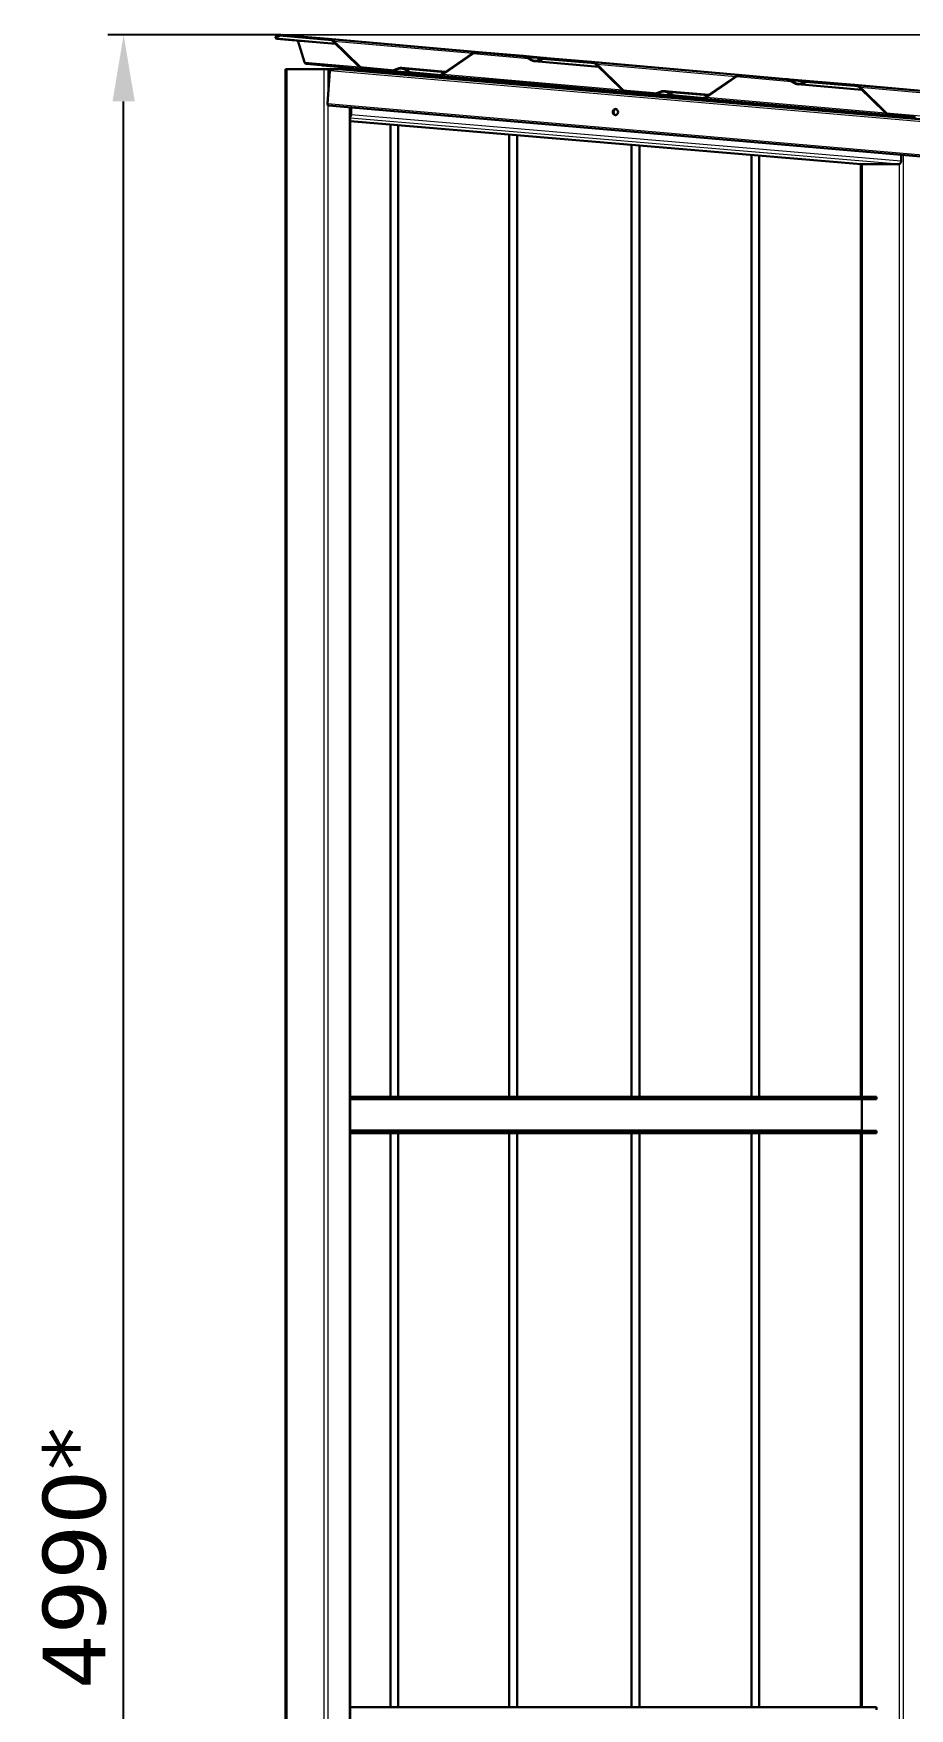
# Model space of a CAD drawing. Header units: millimetres. Extents: x 27997 to 40775, y -3198 to 5652.
# Drawn here: x 31838 to 32957, y 3399 to 5536 of the extents above; entities that cross this region are included whole.
import ezdxf

# ---------------------------------------------------------------- set-up
doc = ezdxf.new("R2010")
doc.units = ezdxf.units.MM
doc.linetypes.add('K5LT_BASIC', pattern=[0])
doc.linetypes.add('K5LT_THIN', pattern=[0])
doc.layers.add('0 VIEW0', color=7, linetype='Continuous')
doc.styles.get("Standard").update_dxf_attribs({"font": 'verdana.TTF'})
doc.dimstyles.new('ISO-25', dxfattribs={"dimtxt": 80, "dimasz": 85, "dimexe": 20, "dimexo": 0, "dimgap": 20, "dimtad": 1, "dimtxsty": 'Standard', "dimcen": 2.5, "dimadec": 0, "dimazin": 0, "dimtfac": 1, "dimtmove": 0, "dimatfit": 3, "dimfxl": 1, "dimarcsym": 0})

# ---------------------------------------------------------------- blocks, each defined once
blk = doc.blocks.new('*D131')
at = {"layer": '0 VIEW0', "color": 0, "lineweight": -2}
for p, q in [((32154.649292, 5534.515616), (36489.128625, 5536.132363)), ((32154.646327, 5534.447417), (36472.631958, 5156.672625))]:
    blk.add_line(p, q, dxfattribs=at)
blk.add_arc((32153.870131, 5534.515325), 4315.258795, 356.128604, 358.892767, dxfattribs=at)
at = {"layer": '0 VIEW0', "color": 0}
for points in [[(36482.489215, 5450.994479), (36454.157154, 5451.26296), (36469.128627, 5536.124903)], [(36445.157749, 5244.256798), (36473.406217, 5242.065491), (36452.708064, 5158.41574)]]:
    blk.add_solid(points, dxfattribs=at)
at = {"layer": 'Defpoints', "color": 0}
for p in [(32153.870131, 5534.515325), (32154.646327, 5534.447417), (32154.649292, 5534.515616), (36461.859355, 5284.140961)]:
    blk.add_point(p, dxfattribs=at)
at = {"layer": '0 VIEW0', "color": 0, "insert": (36403.554878, 5349.764146), "char_height": 80, "attachment_point": 5, "rotation": 87.510685572}
blk.add_mtext('5%%d', dxfattribs=at)
blk = doc.blocks.new('*D180')
at = {"layer": '0 VIEW0', "color": 0, "lineweight": -2}
for p, q in [((32153.9, 5534.5), (31933.1, 5534.5)), ((31953.1, 1732.1), (31953.1, 5449.5)), ((33242.9, 1647.1), (31933.1, 1647.1))]:
    blk.add_line(p, q, dxfattribs=at)
at = {"layer": '0 VIEW0', "color": 0}
for points in [[(31967.3, 5449.5), (31938.9, 5449.5), (31953.1, 5534.5)], [(31938.9, 1732.1), (31967.3, 1732.1), (31953.1, 1647.1)]]:
    blk.add_solid(points, dxfattribs=at)
at = {"layer": 'Defpoints', "color": 0}
for p in [(31953.1, 5534.5), (32153.9, 5534.5), (33242.9, 1647.1)]:
    blk.add_point(p, dxfattribs=at)
at = {"layer": '0 VIEW0', "color": 0, "insert": (31890.5, 3590.8), "char_height": 80, "attachment_point": 5, "rotation": 90}
blk.add_mtext('4990*', dxfattribs=at)

msp = doc.modelspace()

# ---------------------------------------------------------------- linework, layer by layer
at = {"layer": '0 VIEW0', "color": 5, "linetype": 'K5LT_BASIC', "lineweight": 30}
for p, q in [((32146.823166, 5530.958999), (32151.922952, 5532.985901)), ((32146.823166, 5530.958999), (32146.886173, 5531.679167)), ((32147.051584, 5530.539533), (32146.823166, 5530.958999)), ((32151.341302, 5533.449852), (32146.886173, 5531.679167)), ((32148.355644, 5529.52282), (32223.834063, 5522.919314)), ((32153.870131, 5534.515325), (32157.363514, 5534.209694)), ((32157.315978, 5533.666357), (32214.129635, 5528.695806)), ((32214.177171, 5529.239143), (32157.363514, 5534.209694)), ((32184.128072, 5499.68566), (32175.716102, 5527.12909)), ((32214.177171, 5529.239143), (32406.335222, 5512.427492)), ((32214.177171, 5529.239143), (32406.335222, 5512.427492)), ((32220.558767, 5526.134884), (32253.698984, 5493.598994)), ((32254.496586, 5493.843556), (32221.356368, 5526.379447)), ((32236.883114, 5527.252631), (32406.335222, 5512.427492)), ((32265.904373, 5524.713599), (32406.335222, 5512.427492)), ((32348.917355, 5517.450905), (32406.335222, 5512.427492)), ((32377.938614, 5514.911873), (32406.335222, 5512.427492)), ((32186.39263, 5497.255939), (32260.878174, 5490.739298)), ((32206.899285, 5495.461839), (32260.878181, 5490.739297)), ((32398.768512, 5510.857896), (32360.481971, 5484.571037)), ((32361.224987, 5484.191687), (32399.511528, 5510.478546)), ((32406.287686, 5511.884155), (32463.101343, 5506.913604)), ((32463.148879, 5507.456941), (32406.335222, 5512.427492)), ((32463.148879, 5507.456941), (32493.37549, 5504.812455)), ((32463.148879, 5507.456941), (32493.37549, 5504.812455)), ((32463.148879, 5507.456941), (32493.37549, 5504.812455)), ((32463.148879, 5507.456941), (32493.37549, 5504.812455)), ((32463.148879, 5507.456941), (32493.37549, 5504.812455)), ((32463.148879, 5507.456941), (32493.37549, 5504.812455)), ((32463.148879, 5507.456941), (32493.37549, 5504.812455)), ((32463.148879, 5507.456941), (32493.37549, 5504.812455)), ((32468.294277, 5505.306997), (32473.719028, 5501.959835)), ((32474.372406, 5502.315735), (32468.947655, 5505.662896)), ((32477.786826, 5500.701326), (32559.84604, 5493.522075)), ((32487.353278, 5504.052613), (32481.429713, 5501.698301)), ((32482.011363, 5501.23435), (32487.934928, 5503.588662)), ((32489.972855, 5505.110147), (32493.37549, 5504.812455)), ((32493.327954, 5504.269118), (32550.141612, 5499.298567)), ((32550.189147, 5499.841904), (32493.37549, 5504.812455)), ((32550.189147, 5499.841904), (32742.347198, 5483.030253)), ((32550.189147, 5499.841904), (32742.347198, 5483.030253)), ((32550.189147, 5499.841904), (32742.347198, 5483.030253)), ((32550.189147, 5499.841904), (32742.347198, 5483.030253)), ((32550.189147, 5499.841904), (32742.347198, 5483.030253)), ((32550.189147, 5499.841904), (32742.347198, 5483.030253)), ((32550.189147, 5499.841904), (32742.347198, 5483.030253)), ((32550.189147, 5499.841904), (32742.347198, 5483.030253)), ((32550.189147, 5499.841904), (32742.347198, 5483.030253)), ((32550.189147, 5499.841904), (32742.347198, 5483.030253)), ((32556.570743, 5496.737645), (32589.710961, 5464.201755)), ((32590.508562, 5464.446318), (32557.368344, 5496.982208)), ((32572.985838, 5497.847452), (32742.347198, 5483.030253)), ((32602.007096, 5495.308421), (32742.347198, 5483.030253)), ((32159.918865, 5490.746559), (32161.866767, 5490.746559)), ((32159.918865, 2574.347179), (32159.918865, 5490.746559)), ((32161.866767, 5490.746559), (32209.100888, 5490.746559)), ((32209.100888, 5490.746559), (32214.422656, 5490.746559)), ((32213.530691, 5446.457386), (32216.240689, 5488.41555)), ((32214.422656, 5490.746559), (32241.69329, 5490.746559)), ((32217.559986, 5490.746559), (32226.909917, 5490.746559)), ((32226.959918, 5490.744413), (34387.384385, 5304.694112)), ((32241.69329, 5490.746559), (32242.215229, 5490.746559)), ((32242.215229, 5489.430664), (32242.215229, 5490.746559)), ((32242.215229, 5490.688664), (32775.521733, 5445.713821)), ((32260.878181, 5490.739297), (32292.154924, 5488.002937)), ((32292.20246, 5488.546274), (32260.925717, 5491.282634)), ((32292.154924, 5488.002937), (32322.381526, 5485.358452)), ((32292.154924, 5488.002937), (32322.381535, 5485.358451)), ((32292.154924, 5488.002937), (32322.381526, 5485.358452)), ((32303.519051, 5491.581042), (32297.595486, 5489.22673)), ((32298.177136, 5488.762779), (32304.100701, 5491.117092)), ((32298.426871, 5487.454213), (32322.381535, 5485.358451)), ((32307.743588, 5492.114066), (32364.265886, 5487.169006)), ((32311.158008, 5490.499657), (32316.582759, 5487.152496)), ((32317.236137, 5487.508395), (32311.811386, 5490.855557)), ((32318.933526, 5485.660113), (32322.381526, 5485.358452)), ((32322.381535, 5485.358451), (32353.658277, 5482.622091)), ((32353.705813, 5483.165428), (32322.429071, 5485.901788)), ((32353.658277, 5482.622091), (32596.890158, 5461.342059)), ((32353.658277, 5482.622091), (32596.890158, 5461.342059)), ((32353.658277, 5482.622091), (32596.890158, 5461.342059)), ((32353.658277, 5482.622091), (32596.890158, 5461.342059)), ((32353.658277, 5482.622091), (32596.890158, 5461.342059)), ((32353.658277, 5482.622091), (32596.890158, 5461.342059)), ((32410.461113, 5477.652487), (32596.890158, 5461.342059)), ((32430.967767, 5475.858387), (32596.890158, 5461.342059)), ((32685.020079, 5488.045726), (32742.347198, 5483.030253)), ((32734.780488, 5481.460657), (32696.493947, 5455.173798)), ((32697.236963, 5454.794449), (32735.523504, 5481.081307)), ((32714.041338, 5485.506695), (32742.347198, 5483.030253)), ((32742.299662, 5482.486916), (32799.11332, 5477.516365)), ((32799.160855, 5478.059702), (32742.347198, 5483.030253)), ((32799.160855, 5478.059702), (32829.387466, 5475.415217)), ((32799.160855, 5478.059702), (32829.387466, 5475.415217)), ((32799.160855, 5478.059702), (32829.387466, 5475.415217)), ((32799.160855, 5478.059702), (32829.387466, 5475.415217)), ((32799.160855, 5478.059702), (32829.387466, 5475.415217)), ((32799.160855, 5478.059702), (32829.387466, 5475.415217)), ((32799.160855, 5478.059702), (32829.387466, 5475.415217)), ((32799.160855, 5478.059702), (32829.387466, 5475.415217)), ((32799.160855, 5478.059702), (32829.387466, 5475.415217)), ((32799.160855, 5478.059702), (32829.387466, 5475.415217)), ((32799.160855, 5478.059702), (32829.387466, 5475.415217)), ((32799.160855, 5478.059702), (32829.387466, 5475.415217)), ((32799.160855, 5478.059702), (32829.387466, 5475.415217)), ((32799.160855, 5478.059702), (32829.387466, 5475.415217)), ((32799.160855, 5478.059702), (32829.387466, 5475.415217)), ((32799.160855, 5478.059702), (32829.387466, 5475.415217)), ((32804.306253, 5475.909758), (32809.731004, 5472.562597)), ((32810.384382, 5472.918496), (32804.959632, 5476.265658)), ((32823.365254, 5474.655374), (32817.441689, 5472.301062)), ((32818.023339, 5471.837111), (32823.946905, 5474.191424)), ((32826.075579, 5475.704969), (32829.387466, 5475.415217)), ((32829.339931, 5474.871879), (32886.153588, 5469.901329)), ((32886.201124, 5470.444666), (32829.387466, 5475.415217)), ((32522.495354, 5467.85076), (32596.890158, 5461.342059)), ((32543.002008, 5466.056661), (32596.890158, 5461.342059)), ((32596.890158, 5461.342059), (32628.1669, 5458.605698)), ((32628.214436, 5459.149035), (32596.937694, 5461.885396)), ((32628.1669, 5458.605698), (32658.393511, 5455.961212)), ((32628.1669, 5458.605698), (32658.393511, 5455.961212)), ((32628.1669, 5458.605698), (32658.393511, 5455.961212)), ((32628.1669, 5458.605698), (32658.393511, 5455.961212)), ((32628.1669, 5458.605698), (32658.393511, 5455.961212)), ((32628.1669, 5458.605698), (32658.393511, 5455.961212)), ((32628.1669, 5458.605698), (32658.393511, 5455.961212)), ((32628.1669, 5458.605698), (32658.393511, 5455.961212)), ((32628.1669, 5458.605698), (32658.393511, 5455.961212)), ((32628.1669, 5458.605698), (32658.393511, 5455.961212)), ((32628.1669, 5458.605698), (32658.393511, 5455.961212)), ((32639.531027, 5462.183804), (32633.607462, 5459.829491)), ((32634.189112, 5459.36554), (32640.112677, 5461.719853)), ((32634.529595, 5458.049034), (32658.393511, 5455.961212)), ((32643.755564, 5462.716827), (32700.277862, 5457.771767)), ((32647.169984, 5461.102419), (32652.594735, 5457.755257)), ((32653.248113, 5458.111157), (32647.823362, 5461.458318)), ((32655.03625, 5456.254935), (32658.393511, 5455.961212)), ((32658.393511, 5455.961212), (32689.670253, 5453.224852)), ((32689.717789, 5453.768189), (32658.441047, 5456.50455)), ((32689.670253, 5453.224852), (32932.902134, 5431.94482)), ((32689.670253, 5453.224852), (32932.902134, 5431.94482)), ((32689.670253, 5453.224852), (32932.902134, 5431.94482)), ((32689.670253, 5453.224852), (32932.902134, 5431.94482)), ((32689.670253, 5453.224852), (32932.902134, 5431.94482)), ((32689.670253, 5453.224852), (32932.902134, 5431.94482)), ((32689.670253, 5453.224852), (32932.902134, 5431.94482)), ((32689.670253, 5453.224852), (32932.902134, 5431.94482)), ((32689.670253, 5453.224852), (32932.902134, 5431.94482)), ((32689.670253, 5453.224852), (32932.902134, 5431.94482)), ((32689.670253, 5453.224852), (32932.902134, 5431.94482)), ((32689.670253, 5453.224852), (32932.902134, 5431.94482)), ((32689.670253, 5453.224852), (32932.902134, 5431.94482)), ((32689.670253, 5453.224852), (32932.902134, 5431.94482)), ((32813.798802, 5471.304088), (32895.858016, 5464.124837)), ((32886.201124, 5470.444666), (33078.359174, 5453.633015)), ((32886.201124, 5470.444666), (33078.359174, 5453.633015)), ((32886.201124, 5470.444666), (33078.359174, 5453.633015)), ((32886.201124, 5470.444666), (33078.359174, 5453.633015)), ((32886.201124, 5470.444666), (33078.359174, 5453.633015)), ((32886.201124, 5470.444666), (33078.359174, 5453.633015)), ((32886.201124, 5470.444666), (33078.359174, 5453.633015)), ((32886.201124, 5470.444666), (33078.359174, 5453.633015)), ((32886.201124, 5470.444666), (33078.359174, 5453.633015)), ((32886.201124, 5470.444666), (33078.359174, 5453.633015)), ((32886.201124, 5470.444666), (33078.359174, 5453.633015)), ((32886.201124, 5470.444666), (33078.359174, 5453.633015)), ((32886.201124, 5470.444666), (33078.359174, 5453.633015)), ((32886.201124, 5470.444666), (33078.359174, 5453.633015)), ((32886.201124, 5470.444666), (33078.359174, 5453.633015)), ((32886.201124, 5470.444666), (33078.359174, 5453.633015)), ((32886.201124, 5470.444666), (33078.359174, 5453.633015)), ((32886.201124, 5470.444666), (33078.359174, 5453.633015)), ((32892.582719, 5467.340406), (32925.722937, 5434.804516)), ((32926.520538, 5435.049079), (32893.380321, 5467.584969)), ((32909.088562, 5468.442274), (33078.359174, 5453.633015)), ((32938.10982, 5465.903243), (33078.359174, 5453.633015)), ((32214.498876, 5444.128523), (34450.117419, 5251.602698)), ((32242.215229, 2574.347179), (32242.215229, 5441.741661)), ((32243.548717, 5432.361369), (32243.743707, 5441.610032)), ((32746.563836, 5448.247308), (32775.521733, 5445.713821)), ((32767.070491, 5446.453209), (32775.521733, 5445.713821)), ((32858.598078, 5438.445582), (32932.902134, 5431.94482)), ((32858.598078, 5438.445582), (32932.902134, 5431.94482)), ((32932.902134, 5431.94482), (32964.178876, 5429.208459)), ((32964.226412, 5429.751797), (32932.94967, 5432.488157)), ((32242.215229, 5424.296315), (32894.792594, 5369.263113)), ((32293.699536, 5419.964904), (32293.699536, 4179.418705)), ((32303.78967, 4179.418705), (32303.78967, 5419.113982)), ((32445.354237, 5407.175548), (32445.354237, 4179.418705)), ((32455.444371, 4179.418705), (32455.444371, 5406.31426)), ((32601.740302, 5393.987187), (32601.740302, 4179.418705)), ((32611.830437, 4179.418705), (32611.830437, 5393.136265)), ((32754.632985, 5381.093431), (32754.632985, 4179.418705)), ((32764.723119, 4179.418705), (32764.723119, 5380.242509)), ((32894.403007, 4179.418705), (32894.403007, 5369.295968)), ((32895.037911, 5369.252792), (32942.272031, 5369.252792)), ((32945.72796, 5373.145138), (32945.896566, 5381.142401)), ((32914.569784, 4179.418705), (32242.215229, 4179.418705)), ((32914.569784, 4176.302061), (32242.215229, 4176.302061)), ((32895.676136, 4136.564854), (32895.676136, 4175.5229)), ((32914.569784, 4176.302061), (32914.569784, 4179.418705)), ((32914.569784, 4135.785693), (32242.215229, 4135.785693)), ((32914.569784, 4132.669049), (32242.215229, 4132.669049)), ((32293.699536, 4132.669049), (32293.699536, 3400.25777)), ((32303.78967, 3400.25777), (32303.78967, 4132.669049)), ((32445.354237, 4132.669049), (32445.354237, 3400.25777)), ((32455.444371, 3400.25777), (32455.444371, 4132.669049)), ((32601.740302, 4132.669049), (32601.740302, 3400.25777)), ((32611.830437, 3400.25777), (32611.830437, 4132.669049)), ((32754.632985, 4132.669049), (32754.632985, 3400.25777)), ((32764.723119, 3400.25777), (32764.723119, 4132.669049)), ((32894.403007, 3400.25777), (32894.403007, 4132.669049)), ((32914.569784, 4132.669049), (32914.569784, 4135.785693)), ((32914.569784, 3400.25777), (32242.215229, 3400.25777)), ((32914.569784, 3397.141126), (32914.569784, 3400.25777))]:
    msp.add_line(p, q, dxfattribs=at)
at = {"layer": '0 VIEW0', "color": 5, "linetype": 'K5LT_THIN', "lineweight": 9}
for p, q in [((32147.051584, 5530.539533), (32222.82473, 5523.910242)), ((32151.922952, 5532.985901), (32219.322569, 5527.089199)), ((32221.356368, 5526.379447), (32398.768512, 5510.857896)), ((32184.128072, 5499.68566), (32253.698984, 5493.598994)), ((32254.496586, 5493.843556), (32299.340374, 5489.920233)), ((32399.511528, 5510.478546), (32469.892232, 5504.321032)), ((32468.947655, 5505.662896), (32487.353278, 5504.052613)), ((32474.372406, 5502.315735), (32481.429713, 5501.698301)), ((32482.011363, 5501.23435), (32558.836706, 5494.513003)), ((32487.934928, 5503.588662), (32555.334545, 5497.69196)), ((32557.368344, 5496.982208), (32734.780488, 5481.460657)), ((32161.866767, 2574.347179), (32161.866767, 5490.746559)), ((32209.100888, 2574.347179), (32209.100888, 5490.746559)), ((32214.422656, 5460.267451), (32214.422656, 5490.746559)), ((34452.974736, 5295.79366), (32216.240689, 5488.41555)), ((34453.128528, 5298.225039), (32217.559986, 5490.746559)), ((34388.959599, 5304.556298), (32226.909917, 5490.746559)), ((32241.69329, 5489.475612), (32241.69329, 5490.746559)), ((32298.177136, 5488.762779), (32316.582759, 5487.152496)), ((32304.100701, 5491.117092), (32311.158008, 5490.499657)), ((32311.811386, 5490.855557), (32363.099814, 5486.368401)), ((32317.236137, 5487.508395), (32359.098839, 5483.845884)), ((32361.224987, 5484.191687), (32589.710961, 5464.201755)), ((32735.523504, 5481.081307), (32805.904208, 5474.923794)), ((32804.959632, 5476.265658), (32823.365254, 5474.655374)), ((32810.384382, 5472.918496), (32817.441689, 5472.301062)), ((32818.023339, 5471.837111), (32894.848682, 5465.115765)), ((32823.946905, 5474.191424), (32891.346522, 5468.294721)), ((32590.508562, 5464.446318), (32635.352351, 5460.522995)), ((32634.189112, 5459.36554), (32652.594735, 5457.755257)), ((32640.112677, 5461.719853), (32647.169984, 5461.102419)), ((32647.823362, 5461.458318), (32699.11179, 5456.971162)), ((32653.248113, 5458.111157), (32695.110815, 5454.448645)), ((32697.236963, 5454.794449), (32925.722937, 5434.804516)), ((32893.380321, 5467.584969), (33070.792464, 5452.063418)), ((34450.264738, 5253.835497), (32213.530691, 5446.457386)), ((32214.422656, 2574.347179), (32214.422656, 5444.140205)), ((32241.69329, 2574.347179), (32241.69329, 5441.786609)), ((32945.72796, 5373.145138), (32243.548717, 5432.361369)), ((32926.520538, 5435.049079), (32971.364327, 5431.125756)), ((32948.906798, 5428.57217), (32948.906798, 5430.544593)), ((32942.272031, 5369.252792), (32242.215229, 5428.290033)), ((32895.037911, 5369.252792), (32242.215229, 5424.306682)), ((32896.350909, 4179.418705), (32896.350909, 5369.252792)), ((32943.58503, 2574.347179), (32943.58503, 5369.556525)), ((32948.906798, 2574.347179), (32948.906798, 5380.883167)), ((32895.676136, 4175.5229), (32242.215229, 4175.5229)), ((32896.350909, 4135.785693), (32896.350909, 4176.302061)), ((32895.676136, 4136.564854), (32242.215229, 4136.564854)), ((32896.350909, 3400.25777), (32896.350909, 4132.669049))]:
    msp.add_line(p, q, dxfattribs=at)
at = {"layer": '0 VIEW0', "color": 5, "linetype": 'K5LT_BASIC', "lineweight": 30}
for centre, major_axis, ratio, start_param, end_param in [((32148.674813, 5533.170941), (0.319169, 3.648121), 0.57735, 2.425624545, 3.1415926536), ((32156.908528, 5529.009181), (9.005121, -0.787846), 0.577506, 1.5707963268, 2.2867644354), ((32156.908528, 5529.009181), (8.064287, -0.705534), 0.577506, 1.5707963268, 2.2867644354), ((32153.415145, 5529.314812), (0.454986, 5.200513), 0.57735, 0, 0.6211588618), ((32213.722185, 5524.03863), (8.064287, -0.705534), 0.577506, 0.6115637441, 1.5707963268), ((32213.722185, 5524.03863), (9.005121, -0.787846), 0.577506, 0.6115637442, 1.5707963268), ((32186.847616, 5502.456452), (0.454986, 5.200513), 0.57735, 2.1823600709, 3.1415926536), ((32261.333167, 5495.93981), (9.005121, -0.787846), 0.577506, -2.5300289094, -1.5707963268), ((32261.333167, 5495.93981), (8.064287, -0.705534), 0.577506, -2.5300289094, -1.5707963268), ((32405.880236, 5507.226979), (9.005121, -0.787846), 0.577506, 1.5707963268, 2.5300289094), ((32405.880236, 5507.226979), (8.064287, -0.705534), 0.577506, 1.5707963268, 2.5300289094), ((32462.693893, 5502.256428), (8.064287, -0.705534), 0.577506, 0.8548282182, 1.5707963268), ((32462.693893, 5502.256428), (9.005121, -0.787846), 0.577506, 0.8548282182, 1.5707963268), ((32478.105996, 5504.349447), (6.317025, -0.552668), 0.577506, -2.2867644354, -1.5707963268), ((32478.105996, 5504.349447), (5.376192, -0.470356), 0.577506, -2.2867644354, -1.5707963268), ((32478.105996, 5504.349447), (6.317025, -0.552668), 0.577506, -1.5707963268, -0.8548282182), ((32478.105996, 5504.349447), (5.376192, -0.470356), 0.577506, -1.5707963268, -0.8548282182), ((32492.920504, 5499.611942), (9.005121, -0.787846), 0.577506, 1.5707963268, 2.2867644354), ((32492.920504, 5499.611942), (8.064287, -0.705534), 0.577506, 1.5707963268, 2.2867644354), ((32549.734161, 5494.641391), (8.064287, -0.705534), 0.577506, 0.6115637441, 1.5707963268), ((32549.734161, 5494.641391), (9.005121, -0.787846), 0.577506, 0.6115637442, 1.5707963268), ((32217.40943, 5488.41555), (-0.200556, -2.328863), 0.498615, -3.0986795281, -1.5278832013), ((32226.759362, 5488.41555), (0.200556, 2.328863), 0.498615, 0, 0.0429131255), ((32241.323725, 5486.854213), (0.327379, 3.882025), 0.865257, -0.8265627835, -0.1701750772), ((32292.60991, 5493.20345), (9.005121, -0.787846), 0.577506, -1.5707963268, -0.8548282182), ((32292.60991, 5493.20345), (8.064287, -0.705534), 0.577506, -1.5707963268, -0.8548282182), ((32307.424418, 5488.465945), (6.317025, -0.552668), 0.577506, 1.5707963268, 2.2867644354), ((32307.424418, 5488.465945), (5.376192, -0.470356), 0.577506, 1.5707963268, 2.2867644354), ((32307.424418, 5488.465945), (5.376192, -0.470356), 0.577506, 0.8548282182, 1.5707963268), ((32307.424418, 5488.465945), (6.317025, -0.552668), 0.577506, 0.8548282182, 1.5707963268), ((32322.836521, 5490.558964), (9.005121, -0.787846), 0.577506, -2.2867644354, -1.5707963268), ((32322.836521, 5490.558964), (8.064287, -0.705534), 0.577506, -2.2867644354, -1.5707963268), ((32354.113263, 5487.822604), (9.005121, -0.787846), 0.577506, -1.5707963268, -0.6115637442), ((32354.113263, 5487.822604), (8.064287, -0.705534), 0.577506, -1.5707963268, -0.6115637441), ((32741.892212, 5477.82974), (9.005121, -0.787846), 0.577506, 1.5707963268, 2.5300289094), ((32741.892212, 5477.82974), (8.064287, -0.705534), 0.577506, 1.5707963268, 2.5300289094), ((32798.705869, 5472.859189), (8.064287, -0.705534), 0.577506, 0.8548282182, 1.5707963268), ((32798.705869, 5472.859189), (9.005121, -0.787846), 0.577506, 0.8548282182, 1.5707963268), ((32814.117972, 5474.952209), (6.317025, -0.552668), 0.577506, -2.2867644354, -1.5707963268), ((32814.117972, 5474.952209), (5.376192, -0.470356), 0.577506, -2.2867644354, -1.5707963268), ((32814.117972, 5474.952209), (6.317025, -0.552668), 0.577506, -1.5707963268, -0.8548282182), ((32814.117972, 5474.952209), (5.376192, -0.470356), 0.577506, -1.5707963268, -0.8548282182), ((32828.93248, 5470.214704), (9.005121, -0.787846), 0.577506, 1.5707963268, 2.2867644354), ((32828.93248, 5470.214704), (8.064287, -0.705534), 0.577506, 1.5707963268, 2.2867644354), ((32597.345144, 5466.542572), (9.005121, -0.787846), 0.577506, -2.5300289094, -1.5707963268), ((32597.345144, 5466.542572), (8.064287, -0.705534), 0.577506, -2.5300289094, -1.5707963268), ((32628.621886, 5463.806211), (9.005121, -0.787846), 0.577506, -1.5707963268, -0.8548282182), ((32628.621886, 5463.806211), (8.064287, -0.705534), 0.577506, -1.5707963268, -0.8548282182), ((32643.436395, 5459.068706), (6.317025, -0.552668), 0.577506, 1.5707963268, 2.2867644354), ((32643.436395, 5459.068706), (5.376192, -0.470356), 0.577506, 1.5707963268, 2.2867644354), ((32643.436395, 5459.068706), (5.376192, -0.470356), 0.577506, 0.8548282182, 1.5707963268), ((32643.436395, 5459.068706), (6.317025, -0.552668), 0.577506, 0.8548282182, 1.5707963268), ((32658.848497, 5461.161725), (9.005121, -0.787846), 0.577506, -2.2867644354, -1.5707963268), ((32658.848497, 5461.161725), (8.064287, -0.705534), 0.577506, -2.2867644354, -1.5707963268), ((32690.125239, 5458.425365), (9.005121, -0.787846), 0.577506, -1.5707963268, -0.6115637442), ((32690.125239, 5458.425365), (8.064287, -0.705534), 0.577506, -1.5707963268, -0.6115637441), ((32885.746138, 5465.244153), (8.064287, -0.705534), 0.577506, 0.6115637441, 1.5707963268), ((32885.746138, 5465.244153), (9.005121, -0.787846), 0.577506, 0.6115637442, 1.5707963268), ((32214.699432, 5446.457386), (-0.200556, -2.328863), 0.498615, -1.5278832013, 0), ((32240.174851, 5432.361369), (-0.327379, -3.882025), 0.865257, 0.7463975906, 1.6436361092), ((32580.945654, 5435.912308), (0, 3.895805), 0.866025, 0, 3.1415926536), ((32582.114395, 5435.912308), (0, 3.895805), 0.866025, 0.1740830243, 2.9675096397), ((32580.945654, 5435.912308), (0, 3.895805), 0.866025, -0.0744421048, 0), ((32580.945654, 5435.912308), (0, 3.895805), 0.866025, 3.1415926536, 6.2087432024), ((32933.35712, 5437.145333), (9.005121, -0.787846), 0.577506, -2.5300289094, -1.5707963268), ((32933.35712, 5437.145333), (8.064287, -0.705534), 0.577506, -2.5300289094, -1.5707963268), ((32943.502968, 5427.637982), (0.327379, 3.882025), 0.865257, -1.2062891011, -0.5300638438), ((32895.119973, 5373.145138), (-0.327379, -3.882025), 0.865257, 0, 0.0728397824), ((32942.354094, 5373.145138), (-0.327379, -3.882025), 0.865257, 0.0728397824, 1.6436361092), ((32896.350909, 4175.5229), (0, -0.779161), 0.866025, 3.1415926536, 4.7123889804), ((32896.350909, 4136.564854), (0, -0.779161), 0.866025, -1.5707963268, 0)]:
    msp.add_ellipse(centre, major_axis=major_axis, ratio=ratio, start_param=start_param, end_param=end_param, dxfattribs=at)

# ---------------------------------------------------------------- dimensions: what is measured, and where the dimension line sits
at = {"layer": '0 VIEW0'}
dim = msp.add_angular_dim_3p(base=(36461.859355, 5284.140961), center=(32153.870131, 5534.515325), p1=(32154.649292, 5534.515616), p2=(32154.646327, 5534.447417), dimstyle='ISO-25', override={"dimtad": 1, "dimlfac": 1, "dimtxsty": 'Standard', "dimsah": 1, "dimtdec": 0, "dimtolj": 0}, dxfattribs=at)
dim.commit()
dim.dimension.update_dxf_attribs({"geometry": '*D131', "text_midpoint": (36403.554878, 5349.764146)})
dim = msp.add_linear_dim(base=(31953.111404, 5534.515325), p1=(33242.937804, 1647.145666), p2=(32153.870131, 5534.515325), angle=90, text='4990*', dimstyle='ISO-25', override={"dimlfac": 1, "dimtxsty": 'Standard', "dimsah": 1, "dimtolj": 0}, dxfattribs=at)
dim.commit()
dim.dimension.update_dxf_attribs({"geometry": '*D180', "text_midpoint": (31890.471404, 3590.830495)})

doc.saveas('drawing.dxf')
